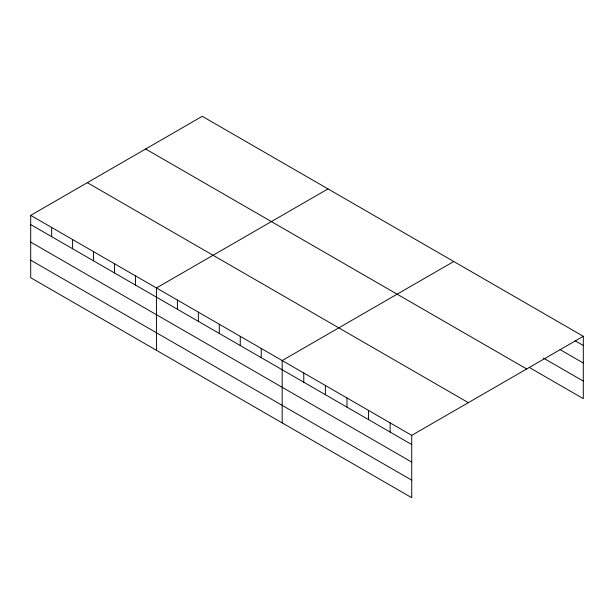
<?xml version="1.0" encoding="UTF-8"?>
<svg xmlns="http://www.w3.org/2000/svg" width="614" height="614" viewBox="0 0 614 614"><rect width="100%" height="100%" fill="white"/><g stroke="black" fill="none" stroke-linecap="round" stroke-linejoin="round"><path stroke-width="0.92" d="M411.733 462.089L411.733 435.349L30.7 215.361L30.7 277.712L411.733 497.693L411.733 462.089L30.7 242.1M529.322 367.471L583.3 398.639L583.3 336.288L202.267 116.307L30.7 215.361M328.014 188.897L156.44 287.958L156.44 350.302M453.754 261.495L282.179 360.548L282.179 422.9M411.733 435.349L583.3 336.288M574.996 340.693L583.3 345.49M560.045 349.604L583.3 363.027M543.436 358.085L583.3 381.102M145.656 148.995L526.682 368.976M87.318 182.673L468.344 402.661M30.7 224.563L411.733 444.544M30.7 260.167L411.733 480.156M390.136 422.877L390.136 432.079M368.546 410.413L368.546 419.615M346.956 397.949L346.956 407.151M325.366 385.485L325.366 394.679M303.769 373.02L303.769 382.215M261.226 348.453L261.226 357.655M240.266 336.349L240.266 345.552M219.313 324.253L219.313 333.456M198.353 312.158L198.353 321.352M177.4 300.054L177.4 309.256M135.487 275.855L135.487 285.057M114.526 263.759L114.526 272.961M93.574 251.656L93.574 260.858M72.613 239.56L72.613 248.762M51.66 227.456L51.66 236.659"/></g></svg>
